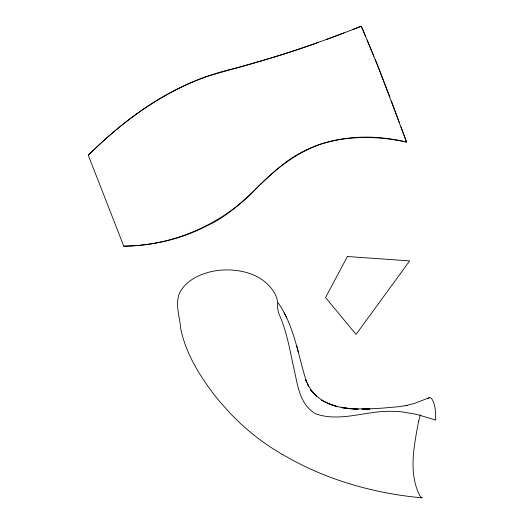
<?xml version="1.0" encoding="UTF-8"?>
<svg xmlns="http://www.w3.org/2000/svg" width="524" height="524" viewBox="0 0 524 524"><rect width="100%" height="100%" fill="white"/><g stroke="black" fill="none" stroke-linecap="round" stroke-linejoin="round"><path stroke-width="0.79" d="M418.643 420.988C414.202 445.21 408.052 472.995 419.953 495.933A48.503 12.884 -88.7 0 0 422.193 497.8M401.017 126.965L406.552 142.076C368.346 132.723 325.79 135.912 292.254 157.75C261.849 177.95 240.981 210.36 206.98 225.759A165.06 151.547 -35.6 0 1 180.865 236.815C162.466 242.874 143.137 245.861 123.788 246.169L88.281 155.248C122.066 121.778 161.261 92.368 206.528 76.556C243.896 65.605 281.702 55.924 318.297 42.418M88.281 155.248C129.258 114.52 179.031 80.526 236.2 68.074C278.663 56.533 320.413 42.457 361.305 26.2L365.739 36.614M427.538 398.784L429.025 397.801A41.298 9.078 -86.7 0 1 431.75 398.777C435.772 405.006 435.575 412.912 435.699 420.065L416.639 414.353L400.899 411.713A89.964 69.915 -18.5 0 0 390.085 411.32C365.294 410.94 339.67 422.449 315.474 413.737C297.783 403.434 297.291 380.326 292.575 362.608C289.294 346.462 286.084 330.153 279.423 314.99C277.327 310.418 277.399 305.433 277.373 300.56C276.174 294.337 272.316 288.986 267.934 284.565A41.9 38.534 31.7 0 0 264.266 281.322A41.363 38.036 31.7 0 0 257.939 277.131C250.131 272.893 241.315 270.757 232.492 270.096A74.618 68.618 31.7 0 0 221.829 270.076A71.958 66.168 31.7 0 0 209.292 272.087C197.62 275.166 185.673 281.401 179.837 292.464C174.643 303.796 179.804 316.627 180.695 328.424A193.291 150.211 -18.5 0 0 183.891 340.705C189.171 357.158 198.046 372.204 207.943 386.267A392.862 305.309 -18.5 0 0 218.934 400.618L230.92 414.117L240.385 423.438A321.376 249.752 -18.5 0 0 271.353 447.666L282.606 454.668M429.025 397.801L413.862 403.637L405.327 405.687L407.214 405.38L398.476 406.729L381.786 408.196L361.933 409.198L370.016 408.989L350.405 408.694L341.072 407.58L358.18 409.336C345.624 408.537 332.583 406.814 321.644 400.12L330.913 404.58L337.653 406.827L329.229 403.984M352.698 29.593L361.305 26.2L378.629 67.91L406.552 142.076C377.974 135.926 348.139 135.362 320.079 144.342C292.851 154.252 270.371 173.005 251.016 194.135C216.739 226.623 171.093 245.638 123.788 246.169M344.098 32.914L326.897 39.326M322.496 400.552L315.992 395.731L310.267 389.62M310.254 389.601L316.778 396.465L311.498 390.642L312.238 391.651L307.287 383.954L308.78 386.352L305.584 379.324L306.704 382.415C298.058 355.665 294.58 326.472 278.159 302.839M286.825 317.996L284.113 312.835M367.167 40.001L373.92 56.271M375.197 59.395L389.882 96.999M391.317 100.824L399.275 122.23M298.457 352.416L296.577 345.519M422.167 497.872A351.65 273.286 -18.5 0 1 282.718 454.55M418.683 421.191A84.174 19.264 -87.9 0 1 420.379 414.825M347.405 256.524L325.555 297.508L356.038 334.423L409.657 260.887L347.405 256.524"/></g></svg>
